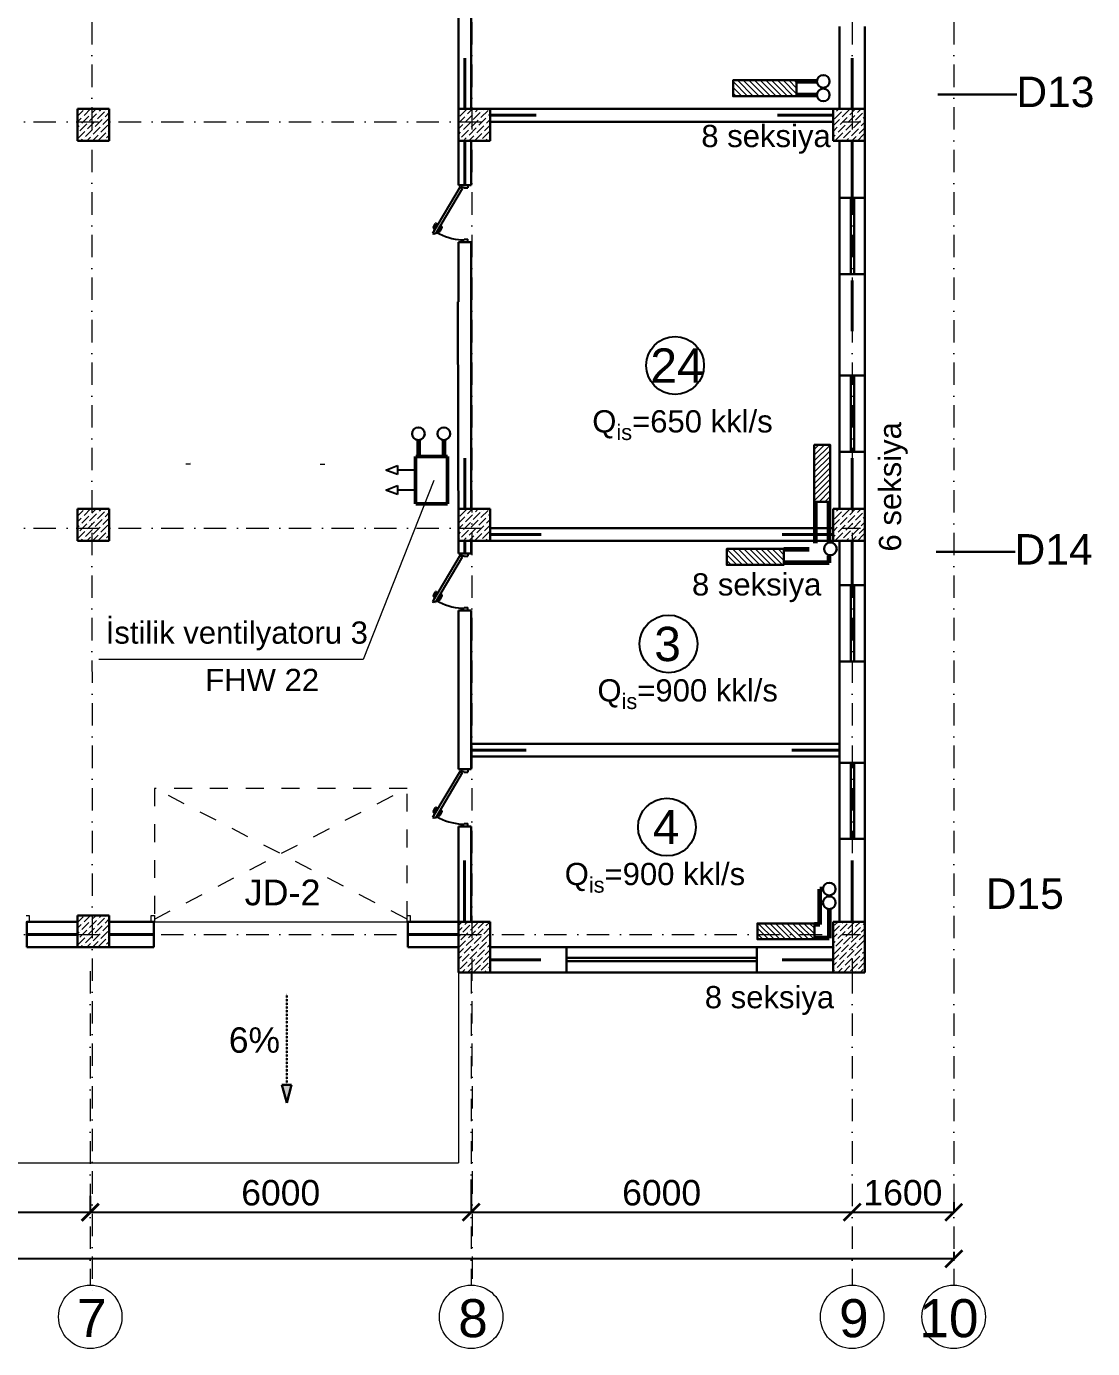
# Model space of a CAD drawing. Header units: millimetres. Extents: x 895788 to 1136524, y -21936 to 400945.
# Drawn here: x 955185 to 971978, y 141307 to 162130 of the extents above; entities that cross this region are included whole.
import ezdxf

# ---------------------------------------------------------------- set-up
doc = ezdxf.new("R2010")
doc.units = ezdxf.units.MM
for name, pattern in [('( Hidden )', [0.275, 0.15, -0.125]), ('DASHED', [0.75, 0.5, -0.25]), ('Штриховая', [564.444447, 282.222223, -282.222223]), ('Штрихпунктирная', [670.277762, 352.777767, -176.388884, 0, -141.111112])]:
    doc.linetypes.add(name, pattern=pattern)
doc.layers.add('0_ANNOT_Dimensions', color=7, linetype='Continuous')
doc.layers.add('Arakesmelerin x_tti', color=7, linetype='Continuous')
for name, color, linetype, lineweight in [('Arakesmelerin x_tti_Ном._пера__1', 7, 'Continuous', 15), ('cad-block.com_Pen_No__7', 7, 'Continuous', 60), ('Layer2_Pen_No__1', 7, 'Continuous', 15), ('ДВЕРИ', 7, 'Continuous', 5), ('Двери ArchiCAD_Ном._пера__143', 30, 'Continuous', 0), ('оси_Ном._пера__1', 7, 'Continuous', 15), ('перегородка_Ном._пера__7', 7, 'Continuous', 60), ('перегородка_Ном._пера__7_Ном._пера__7', 7, 'Continuous', 60)]:
    doc.layers.add(name, color=color, linetype=linetype, lineweight=lineweight)
doc.layers.add('Двери ArchiCAD_Ном._пера__3', color=30, linetype='Continuous', lineweight=15, true_color=0xff6600)
doc.layers.add('перегородка_Ном._пера__106', color=240, linetype='Continuous', lineweight=0, true_color=0xef3a3f)
doc.styles.get("Standard").update_dxf_attribs({"font": 'arial.ttf', "height": 400})
doc.styles.add('СГЕНЕРИР_СТИЛЬ_1', font='arial.ttf')
pattern_1 = [(135, (1303955.43, -46794.3), (44.901281, 44.901281), [])]

# ---------------------------------------------------------------- blocks, each defined once
blk = doc.blocks.new('_ArchTick')
at = {"color": 0, "linetype": 'ByBlock', "const_width": 0.15}
blk.add_lwpolyline([(-0.5, -0.5), (0.5, 0.5)], dxfattribs=at)

msp = doc.modelspace()

# ---------------------------------------------------------------- hatches: boundary and pattern name
at = {"linetype": 'ByBlock', "lineweight": 20, "ltscale": 1.1}
h = msp.add_hatch(dxfattribs=at)
h.set_pattern_fill('ANSI31', scale=20, angle=540, style=0)
h.set_pattern_definition(pattern_1)
h.paths.add_polyline_path([(967316.199, 161031.506), (967316.199, 161281.506), (966316.199, 161281.506), (966316.199, 161031.506)])
h = msp.add_hatch(dxfattribs=at)
h.set_pattern_fill('ANSI31', scale=20, angle=540, style=0)
h.set_pattern_definition(pattern_1)
h.paths.add_polyline_path([(967316.199, 161031.506), (967316.199, 161281.506), (966316.199, 161281.506), (966316.199, 161031.506)])
h = msp.add_hatch(dxfattribs=at)
h.set_pattern_fill('ANSI31', scale=20, angle=630, style=0)
h.set_pattern_definition([(225, (1002567.33, 736078.99), (-44.9012806, 44.9012806), [])])
h.paths.add_polyline_path([(967845.535, 154642.527), (967595.535, 154642.527), (967595.535, 155539.762), (967845.535, 155539.762)])
h = msp.add_hatch(dxfattribs=at)
h.set_pattern_fill('ANSI31', scale=20, angle=540, style=0)
h.set_pattern_definition([(135, (1373795.95, -56294.837), (44.901281, 44.901281), [])])
h.paths.add_polyline_path([(967113.644, 153899.906), (967113.644, 153649.906), (966216.41, 153649.906), (966216.41, 153899.906)])
h = msp.add_hatch(dxfattribs=at)
h.set_pattern_fill('ANSI31', scale=20, angle=540, style=0)
h.set_pattern_definition([(135, (1547233.855, 112943.76), (44.9012806, 44.9012806), [])])
h.paths.add_polyline_path([(967597.113, 147753.664), (967597.113, 148003.664), (966699.879, 148003.664), (966699.879, 147753.664)])
at = {"layer": 'Arakesmelerin x_tti', "linetype": 'Continuous', "lineweight": 30, "true_color": 0x000000}
msp.add_hatch(color=18, dxfattribs=at).paths.add_polyline_path([(959286.708, 145178.464), (959362.982, 145463.12), (959210.435, 145463.12)])

# ---------------------------------------------------------------- linework, layer by layer
at = {"color": 0, "lineweight": 30}
for p, q in [((961990.207, 159630.115), (961990.366, 163129.906)), ((962190.366, 163129.906), (962190.542, 160829.736)), ((967990.542, 160829.736), (967990.542, 162129.66)), ((968390.542, 162129.66), (968390.542, 159429.736)), ((962490.542, 160629.736), (962490.542, 160829.736)), ((962490.542, 160829.736), (967890.719, 160829.736)), ((967890.719, 160829.736), (967890.719, 160629.736)), ((967890.719, 160629.736), (962490.542, 160629.736)), ((962190.542, 160329.736), (962190.427, 159630.115)), ((967990.542, 159429.736), (967990.542, 160329.736)), ((962190.542, 159630.115), (961990.123, 159630.115)), ((968390.542, 159429.736), (967990.542, 159429.736)), ((967990.542, 159429.736), (967990.542, 158229.736)), ((968390.542, 158229.736), (968390.542, 159429.736)), ((962190.542, 158730.115), (961990.123, 158730.115)), ((961990.123, 157790.115), (961990.166, 158730.115)), ((962190.278, 158730.115), (962190.123, 157790.115)), ((967990.542, 158229.736), (968390.542, 158229.736)), ((967990.542, 156629.736), (967990.542, 158229.736)), ((968390.542, 158229.736), (968390.542, 156629.736)), ((961990.366, 153829.736), (961982.371, 157790.115)), ((962190.123, 157790.115), (962190.366, 154529.736)), ((968390.542, 156629.736), (967990.542, 156629.736)), ((967990.542, 156629.736), (967990.542, 155429.736)), ((968390.542, 155429.736), (968390.542, 156629.736)), ((967990.542, 155429.736), (968390.542, 155429.736)), ((967990.542, 154529.736), (967990.542, 155429.736)), ((968390.542, 155429.736), (968390.542, 153329.66)), ((962490.542, 154029.736), (962490.542, 154229.736)), ((962490.542, 154229.736), (967890.719, 154229.736)), ((967890.719, 154229.736), (967890.719, 154029.736)), ((962190.366, 154029.736), (962190.366, 153829.736)), ((967890.719, 154029.736), (962490.542, 154029.736)), ((967990.542, 153329.66), (967990.542, 154029.736)), ((962190.366, 153829.736), (961990.366, 153829.736)), ((968390.542, 153329.66), (967990.542, 153329.66)), ((967990.542, 153329.66), (967990.542, 152129.66)), ((968390.542, 152129.66), (968390.542, 153329.66)), ((962190.366, 152929.736), (961990.366, 152929.736)), ((961990.366, 150429.736), (961990.366, 152929.736)), ((962190.366, 152929.736), (962190.456, 150429.736)), ((967990.914, 148029.736), (967990.542, 152129.66)), ((967990.542, 152129.66), (968390.542, 152129.66)), ((967990.542, 152129.66), (968390.542, 152129.66)), ((968390.542, 152129.66), (968390.914, 148029.736)), ((962190.542, 150829.736), (967990.66, 150829.745)), ((962190.542, 150629.736), (962190.542, 150829.736)), ((967990.66, 150829.745), (967990.66, 150629.745)), ((967990.66, 150629.745), (962190.542, 150629.736)), ((962190.542, 150429.736), (961990.366, 150429.736)), ((968390.681, 150533.59), (967990.681, 150533.59)), ((967990.681, 150533.59), (967990.681, 149333.59)), ((968390.681, 149333.59), (968390.681, 150533.59)), ((962190.542, 149529.736), (961990.366, 149529.736)), ((961990.366, 148029.736), (961990.366, 149529.736)), ((962190.488, 149529.736), (962190.542, 148029.736)), ((967990.681, 149333.59), (968390.681, 149333.59)), ((955190.366, 147629.736), (955190.366, 148029.736)), ((955190.366, 148029.736), (955990.347, 148029.736)), ((956490.347, 148029.736), (957190.366, 148029.736)), ((957190.366, 147629.736), (957190.366, 148029.736)), ((961190.366, 147629.736), (961190.366, 148029.736)), ((961190.366, 148029.736), (961990.366, 148029.736)), ((968390.914, 148029.736), (967990.914, 148029.736)), ((957190.366, 147629.736), (955190.366, 147629.736)), ((961990.542, 147629.736), (961190.366, 147629.736)), ((962490.366, 147229.736), (962490.366, 147629.736)), ((962490.366, 147629.736), (967890.914, 147629.736)), ((963690.366, 147629.736), (966690.914, 147629.736)), ((963690.366, 147229.736), (963690.366, 147629.736)), ((966690.914, 147629.736), (966690.914, 147229.736)), ((967890.914, 147629.736), (967890.914, 147229.736)), ((967890.914, 147229.736), (962490.366, 147229.736)), ((966690.914, 147229.736), (963690.366, 147229.736))]:
    msp.add_line(p, q, dxfattribs=at)
at = {"lineweight": 40}
for p, q in [((962088.357, 160829.736), (962088.357, 161629.736)), ((968190.719, 160829.736), (968190.719, 161629.736)), ((962490.542, 160729.736), (963213.813, 160729.736)), ((967890.719, 160729.736), (967013.813, 160729.736)), ((962088.357, 160329.736), (962090.123, 159630.115)), ((968190.719, 160329.736), (968190.542, 159429.736)), ((968190.719, 158129.736), (968190.719, 157329.736)), ((962088.357, 154529.736), (962088.357, 155329.736)), ((968190.719, 154529.736), (968190.719, 155329.736)), ((962490.542, 154129.736), (963290.542, 154129.736)), ((967890.719, 154129.736), (967090.719, 154129.736)), ((962088.357, 154029.736), (962088.357, 153829.736)), ((968190.719, 154029.736), (968190.542, 153329.66)), ((962190.542, 150729.736), (963057.582, 150729.736)), ((967990.66, 150729.745), (967242.019, 150729.737)), ((962083.697, 148029.736), (962083.697, 148994.345)), ((968190.914, 148029.736), (968190.914, 148994.345)), ((955190.524, 147828.77), (955990.347, 147828.77)), ((956490.347, 147829.253), (957190.366, 147828.77)), ((961190.542, 147828.77), (961990.366, 147828.77)), ((962490.366, 147429.253), (963290.19, 147429.253)), ((967091.09, 147429.253), (967890.914, 147429.253))]:
    msp.add_line(p, q, dxfattribs=at)
at = {"color": 1, "lineweight": 60}
for p, q in [((967635.334, 161264.861), (967317.436, 161264.861)), ((961759.942, 155615.101), (961759.942, 155356.036)), ((967828.364, 153991.883), (967828.364, 154642.527)), ((967828.364, 153679.355), (967113.644, 153679.355)), ((967828.364, 153679.355), (967828.364, 153791.883)), ((967830.912, 148229.214), (967830.912, 147770.835)), ((967830.912, 147770.835), (967597.113, 147770.835))]:
    msp.add_line(p, q, dxfattribs=at)
at = {"color": 5, "lineweight": 60}
for p, q in [((967635.334, 161048.151), (967317.436, 161048.151)), ((961359.942, 155615.101), (961359.942, 155356.036)), ((967614.577, 153993.142), (967614.577, 154642.527)), ((967514.577, 153893.142), (967113.644, 153893.142)), ((967729.653, 148543.001), (967681.556, 148543.001)), ((967681.556, 147984.622), (967681.556, 148543.001)), ((967681.556, 147984.622), (967597.113, 147984.622))]:
    msp.add_line(p, q, dxfattribs=at)
at = {"lineweight": 30}
for p, q in [((969543.278, 161059.214), (970787.934, 161059.214)), ((969514.651, 153854.195), (970759.307, 153854.195))]:
    msp.add_line(p, q, dxfattribs=at)
at = {"color": 3, "lineweight": 30}
for p, q in [((956490.347, 160829.736), (955990.347, 160829.736)), ((955990.347, 160829.736), (955990.347, 160329.736)), ((956490.347, 160329.736), (956490.347, 160829.736)), ((962490.542, 160829.736), (961990.542, 160829.736)), ((961990.542, 160829.736), (961990.542, 160329.736)), ((962490.542, 160329.736), (962490.542, 160829.736)), ((968390.719, 160829.736), (967890.719, 160829.736)), ((967890.719, 160829.736), (967890.719, 160329.736)), ((968390.719, 160329.736), (968390.719, 160829.736)), ((955990.347, 160329.736), (956490.347, 160329.736)), ((961990.542, 160329.736), (962490.542, 160329.736)), ((967890.719, 160329.736), (968390.719, 160329.736)), ((956490.347, 154529.736), (955990.347, 154529.736)), ((955990.347, 154529.736), (955990.347, 154029.736)), ((956490.347, 154029.736), (956490.347, 154529.736)), ((962490.542, 154529.736), (961990.542, 154529.736)), ((961990.542, 154529.736), (961990.542, 154029.736)), ((962490.542, 154029.736), (962490.542, 154529.736)), ((968390.719, 154529.736), (967890.719, 154529.736)), ((967890.719, 154529.736), (967890.719, 154029.736)), ((968390.719, 154029.736), (968390.719, 154529.736)), ((955990.347, 154029.736), (956490.347, 154029.736)), ((961990.542, 154029.736), (962490.542, 154029.736)), ((967890.719, 154029.736), (968390.719, 154029.736)), ((956490.347, 148129.736), (955990.347, 148129.736)), ((955990.347, 148129.736), (955990.347, 147629.736)), ((956490.347, 147629.736), (956490.347, 148129.736)), ((962490.366, 148029.736), (961990.366, 148029.736)), ((961990.366, 148029.736), (961990.366, 147229.736)), ((962490.366, 147229.736), (962490.366, 148029.736)), ((968390.914, 148029.736), (967890.914, 148029.736)), ((967890.914, 148029.736), (967890.914, 147229.736)), ((968390.914, 147229.736), (968390.914, 148029.736)), ((955990.347, 147629.736), (956490.347, 147629.736)), ((961990.366, 147229.736), (962490.366, 147229.736)), ((967890.914, 147229.736), (968390.914, 147229.736))]:
    msp.add_line(p, q, dxfattribs=at)
at = {"lineweight": 9}
for p, q in [((955990.347, 160715.322), (956081.431, 160806.406)), ((956004.091, 160817.454), (956016.373, 160829.736)), ((956092.479, 160729.066), (956193.149, 160829.736)), ((956103.528, 160828.503), (956103.528, 160828.503)), ((956180.868, 160640.677), (956291.353, 160751.163)), ((956214.013, 160762.211), (956281.538, 160829.736)), ((956302.402, 160673.823), (956412.887, 160784.308)), ((956313.45, 160773.26), (956313.45, 160773.26)), ((956335.547, 160795.357), (956369.926, 160829.736)), ((956423.936, 160706.969), (956490.347, 160773.381)), ((956434.984, 160806.406), (956434.984, 160806.406)), ((956457.081, 160828.503), (956458.314, 160829.736)), ((961990.542, 160783.285), (962002.614, 160795.357)), ((962013.663, 160718.017), (962124.148, 160828.503)), ((962024.711, 160817.454), (962024.711, 160817.454)), ((962135.197, 160751.163), (962213.77, 160829.736)), ((962223.585, 160662.774), (962334.07, 160773.26)), ((962234.633, 160762.211), (962234.633, 160762.211)), ((962256.731, 160784.308), (962302.158, 160829.736)), ((962345.119, 160695.92), (962455.604, 160806.406)), ((962356.167, 160795.357), (962356.167, 160795.357)), ((962378.264, 160817.454), (962390.546, 160829.736)), ((962466.653, 160729.066), (962490.542, 160752.955)), ((962477.701, 160828.503), (962477.701, 160828.503)), ((967890.719, 160827.988), (967892.467, 160829.736)), ((967890.719, 160739.599), (967902.282, 160751.163)), ((967913.331, 160673.823), (968023.816, 160784.308)), ((967924.379, 160773.26), (967924.379, 160773.26)), ((967946.476, 160795.357), (967980.855, 160829.736)), ((968034.865, 160706.969), (968145.35, 160817.454)), ((968045.913, 160806.406), (968045.913, 160806.406)), ((968068.01, 160828.503), (968069.244, 160829.736)), ((968156.399, 160740.114), (968246.02, 160829.736)), ((968244.787, 160651.726), (968355.273, 160762.211)), ((968255.836, 160751.163), (968255.836, 160751.163)), ((968277.933, 160773.26), (968334.409, 160829.736)), ((968377.37, 160784.308), (968377.37, 160784.308)), ((955990.347, 160626.934), (956048.285, 160684.872)), ((955990.347, 160538.546), (956015.139, 160563.338)), ((956026.188, 160485.998), (956136.673, 160596.483)), ((956037.237, 160585.435), (956037.237, 160585.435)), ((956059.334, 160607.532), (956169.819, 160718.017)), ((956070.382, 160706.969), (956070.382, 160706.969)), ((956147.722, 160519.143), (956258.207, 160629.629)), ((956158.771, 160618.58), (956158.771, 160618.58)), ((956191.916, 160740.114), (956191.916, 160740.114)), ((956269.256, 160552.289), (956379.741, 160662.774)), ((956280.304, 160651.726), (956280.304, 160651.726)), ((956357.644, 160463.901), (956468.13, 160574.386)), ((956368.693, 160563.338), (956368.693, 160563.338)), ((956390.79, 160585.435), (956490.347, 160684.992)), ((956401.838, 160684.872), (956401.838, 160684.872)), ((956490.227, 160596.483), (956490.227, 160596.483)), ((961990.542, 160606.509), (962091.002, 160706.969)), ((961990.542, 160518.12), (962057.857, 160585.435)), ((961991.565, 160695.92), (961991.565, 160695.92)), ((962068.905, 160508.095), (962179.391, 160618.58)), ((962079.954, 160607.532), (962079.954, 160607.532)), ((962102.051, 160629.629), (962212.536, 160740.114)), ((962113.099, 160729.066), (962113.099, 160729.066)), ((962190.439, 160541.241), (962300.925, 160651.726)), ((962201.488, 160640.677), (962201.488, 160640.677)), ((962278.828, 160452.852), (962389.313, 160563.338)), ((962289.876, 160552.289), (962289.876, 160552.289)), ((962311.973, 160574.386), (962422.459, 160684.872)), ((962323.022, 160673.823), (962323.022, 160673.823)), ((962400.362, 160485.998), (962490.542, 160576.179)), ((962411.41, 160585.435), (962411.41, 160585.435)), ((962433.507, 160607.532), (962490.542, 160664.567)), ((962444.556, 160706.969), (962444.556, 160706.969)), ((967890.719, 160562.823), (967990.671, 160662.774)), ((967891.234, 160651.726), (967891.234, 160651.726)), ((967968.574, 160463.901), (968079.059, 160574.386)), ((967979.622, 160563.338), (967979.622, 160563.338)), ((968001.719, 160585.435), (968112.205, 160695.92)), ((968012.768, 160684.872), (968012.768, 160684.872)), ((968090.108, 160497.046), (968200.593, 160607.532)), ((968101.156, 160596.483), (968101.156, 160596.483)), ((968123.253, 160618.58), (968233.739, 160729.066)), ((968134.302, 160718.017), (968134.302, 160718.017)), ((968211.641, 160530.192), (968322.127, 160640.677)), ((968222.69, 160629.629), (968222.69, 160629.629)), ((968333.175, 160563.338), (968390.719, 160620.881)), ((968344.224, 160662.774), (968344.224, 160662.774)), ((968366.321, 160684.872), (968390.719, 160709.269)), ((955993.042, 160364.464), (956103.528, 160474.949)), ((956004.091, 160463.901), (956004.091, 160463.901)), ((956046.703, 160329.736), (956070.382, 160353.415)), ((956092.479, 160375.512), (956092.479, 160375.512)), ((956114.576, 160397.609), (956225.062, 160508.095)), ((956125.625, 160497.046), (956125.625, 160497.046)), ((956135.091, 160329.736), (956191.916, 160386.561)), ((956214.013, 160408.658), (956214.013, 160408.658)), ((956223.48, 160329.736), (956313.45, 160419.707)), ((956236.11, 160430.755), (956346.596, 160541.241)), ((956247.159, 160530.192), (956247.159, 160530.192)), ((956324.499, 160342.367), (956434.984, 160452.852)), ((956335.547, 160441.804), (956335.547, 160441.804)), ((956423.936, 160353.415), (956423.936, 160353.415)), ((956446.033, 160375.512), (956490.347, 160419.827)), ((956457.081, 160474.949), (956457.081, 160474.949)), ((956479.178, 160497.046), (956490.347, 160508.215)), ((961990.542, 160429.732), (962024.711, 160463.901)), ((961990.542, 160341.344), (961991.565, 160342.367)), ((962013.663, 160364.464), (962013.663, 160364.464)), ((962035.76, 160386.561), (962146.245, 160497.046)), ((962046.808, 160485.998), (962046.808, 160485.998)), ((962067.323, 160329.736), (962113.099, 160375.512)), ((962135.197, 160397.609), (962135.197, 160397.609)), ((962155.711, 160329.736), (962234.633, 160408.658)), ((962157.294, 160419.707), (962267.779, 160530.192)), ((962168.342, 160519.143), (962168.342, 160519.143)), ((962245.682, 160331.318), (962356.167, 160441.804)), ((962256.731, 160430.755), (962256.731, 160430.755)), ((962345.119, 160342.367), (962345.119, 160342.367)), ((962367.216, 160364.464), (962477.701, 160474.949)), ((962378.264, 160463.901), (962378.264, 160463.901)), ((962420.876, 160329.736), (962444.556, 160353.415)), ((962466.653, 160375.512), (962466.653, 160375.512)), ((962488.75, 160397.609), (962490.542, 160399.402)), ((967890.719, 160474.434), (967957.525, 160541.241)), ((967890.719, 160386.046), (967924.379, 160419.707)), ((967935.428, 160342.367), (968045.913, 160452.852)), ((967946.476, 160441.804), (967946.476, 160441.804)), ((968034.865, 160353.415), (968034.865, 160353.415)), ((968056.962, 160375.512), (968167.447, 160485.998)), ((968068.01, 160474.949), (968068.01, 160474.949)), ((968099.574, 160329.736), (968134.302, 160364.464)), ((968156.399, 160386.561), (968156.399, 160386.561)), ((968178.496, 160408.658), (968288.981, 160519.143)), ((968187.962, 160329.736), (968255.836, 160397.609)), ((968189.544, 160508.095), (968189.544, 160508.095)), ((968276.351, 160329.736), (968377.37, 160430.755)), ((968277.933, 160419.707), (968277.933, 160419.707)), ((968300.03, 160441.804), (968390.719, 160532.492)), ((968311.078, 160541.241), (968311.078, 160541.241)), ((968388.418, 160353.415), (968390.719, 160355.716)), ((956400.256, 160329.736), (956401.838, 160331.318)), ((956488.645, 160329.736), (956490.347, 160331.439)), ((968011.185, 160329.736), (968012.768, 160331.318)), ((968366.321, 160331.318), (968366.321, 160331.318)), ((955990.347, 154415.322), (956081.431, 154506.406)), ((956004.091, 154517.454), (956016.373, 154529.736)), ((956092.479, 154429.066), (956193.149, 154529.736)), ((956103.528, 154528.503), (956103.528, 154528.503)), ((956214.013, 154462.211), (956281.538, 154529.736)), ((956335.547, 154495.357), (956369.926, 154529.736)), ((956434.984, 154506.406), (956434.984, 154506.406)), ((956457.081, 154528.503), (956458.314, 154529.736)), ((962013.663, 154418.017), (962124.148, 154528.503)), ((962024.711, 154517.454), (962024.711, 154517.454)), ((962135.197, 154451.163), (962213.77, 154529.736)), ((962256.731, 154484.308), (962302.158, 154529.736)), ((962345.119, 154395.92), (962455.604, 154506.406)), ((962378.264, 154517.454), (962390.546, 154529.736)), ((962477.701, 154528.503), (962477.701, 154528.503)), ((967890.719, 154527.988), (967892.467, 154529.736)), ((967946.476, 154495.357), (967980.855, 154529.736)), ((968034.865, 154406.969), (968145.35, 154517.454)), ((968045.913, 154506.406), (968045.913, 154506.406)), ((968068.01, 154528.503), (968069.244, 154529.736)), ((968156.399, 154440.114), (968246.02, 154529.736)), ((968277.933, 154473.26), (968334.409, 154529.736)), ((955990.347, 154326.934), (956048.285, 154384.872)), ((956026.188, 154185.998), (956136.673, 154296.483)), ((956059.334, 154307.532), (956169.819, 154418.017)), ((956070.382, 154406.969), (956070.382, 154406.969)), ((956147.722, 154219.143), (956258.207, 154329.629)), ((956158.771, 154318.58), (956158.771, 154318.58)), ((956180.868, 154340.677), (956291.353, 154451.163)), ((956191.916, 154440.114), (956191.916, 154440.114)), ((956269.256, 154252.289), (956379.741, 154362.774)), ((956280.304, 154351.726), (956280.304, 154351.726)), ((956302.402, 154373.823), (956412.887, 154484.308)), ((956313.45, 154473.26), (956313.45, 154473.26)), ((956390.79, 154285.435), (956490.347, 154384.992)), ((956401.838, 154384.872), (956401.838, 154384.872)), ((956423.936, 154406.969), (956490.347, 154473.381)), ((956490.227, 154296.483), (956490.227, 154296.483)), ((961990.542, 154483.285), (962002.614, 154495.357)), ((961990.542, 154306.509), (962091.002, 154406.969)), ((961991.565, 154395.92), (961991.565, 154395.92)), ((962068.905, 154208.095), (962179.391, 154318.58)), ((962079.954, 154307.532), (962079.954, 154307.532)), ((962102.051, 154329.629), (962212.536, 154440.114)), ((962113.099, 154429.066), (962113.099, 154429.066)), ((962190.439, 154241.241), (962300.925, 154351.726)), ((962201.488, 154340.677), (962201.488, 154340.677)), ((962223.585, 154362.774), (962334.07, 154473.26)), ((962234.633, 154462.211), (962234.633, 154462.211)), ((962311.973, 154274.386), (962422.459, 154384.872)), ((962323.022, 154373.823), (962323.022, 154373.823)), ((962356.167, 154495.357), (962356.167, 154495.357)), ((962433.507, 154307.532), (962490.542, 154364.567)), ((962444.556, 154406.969), (962444.556, 154406.969)), ((962466.653, 154429.066), (962490.542, 154452.955)), ((967890.719, 154439.599), (967902.282, 154451.163)), ((967890.719, 154262.823), (967990.671, 154362.774)), ((967891.234, 154351.726), (967891.234, 154351.726)), ((967913.331, 154373.823), (968023.816, 154484.308)), ((967924.379, 154473.26), (967924.379, 154473.26)), ((968001.719, 154285.435), (968112.205, 154395.92)), ((968012.768, 154384.872), (968012.768, 154384.872)), ((968090.108, 154197.046), (968200.593, 154307.532)), ((968101.156, 154296.483), (968101.156, 154296.483)), ((968123.253, 154318.58), (968233.739, 154429.066)), ((968134.302, 154418.017), (968134.302, 154418.017)), ((968211.641, 154230.192), (968322.127, 154340.677)), ((968222.69, 154329.629), (968222.69, 154329.629)), ((968244.787, 154351.726), (968355.273, 154462.211)), ((968255.836, 154451.163), (968255.836, 154451.163)), ((968333.175, 154263.338), (968390.719, 154320.881)), ((968344.224, 154362.774), (968344.224, 154362.774)), ((968366.321, 154384.872), (968390.719, 154409.269)), ((968377.37, 154484.308), (968377.37, 154484.308)), ((955990.347, 154238.546), (956015.139, 154263.338)), ((955993.042, 154064.464), (956103.528, 154174.949)), ((956004.091, 154163.901), (956004.091, 154163.901)), ((956037.237, 154285.435), (956037.237, 154285.435)), ((956114.576, 154097.609), (956225.062, 154208.095)), ((956125.625, 154197.046), (956125.625, 154197.046)), ((956214.013, 154108.658), (956214.013, 154108.658)), ((956223.48, 154029.736), (956313.45, 154119.707)), ((956236.11, 154130.755), (956346.596, 154241.241)), ((956247.159, 154230.192), (956247.159, 154230.192)), ((956324.499, 154042.367), (956434.984, 154152.852)), ((956335.547, 154141.804), (956335.547, 154141.804)), ((956357.644, 154163.901), (956468.13, 154274.386)), ((956368.693, 154263.338), (956368.693, 154263.338)), ((956446.033, 154075.512), (956490.347, 154119.827)), ((956457.081, 154174.949), (956457.081, 154174.949)), ((956479.178, 154197.046), (956490.347, 154208.215)), ((961990.542, 154218.12), (962057.857, 154285.435)), ((961990.542, 154129.732), (962024.711, 154163.901)), ((962035.76, 154086.561), (962146.245, 154197.046)), ((962046.808, 154185.998), (962046.808, 154185.998)), ((962135.197, 154097.609), (962135.197, 154097.609)), ((962155.711, 154029.736), (962234.633, 154108.658)), ((962157.294, 154119.707), (962267.779, 154230.192)), ((962168.342, 154219.143), (962168.342, 154219.143)), ((962245.682, 154031.318), (962356.167, 154141.804)), ((962256.731, 154130.755), (962256.731, 154130.755)), ((962278.828, 154152.852), (962389.313, 154263.338)), ((962289.876, 154252.289), (962289.876, 154252.289)), ((962367.216, 154064.464), (962477.701, 154174.949)), ((962378.264, 154163.901), (962378.264, 154163.901)), ((962400.362, 154185.998), (962490.542, 154276.179)), ((962411.41, 154285.435), (962411.41, 154285.435)), ((962488.75, 154097.609), (962490.542, 154099.402)), ((967890.719, 154174.434), (967957.525, 154241.241)), ((967890.719, 154086.046), (967924.379, 154119.707)), ((967935.428, 154042.367), (968045.913, 154152.852)), ((967946.476, 154141.804), (967946.476, 154141.804)), ((967968.574, 154163.901), (968079.059, 154274.386)), ((967979.622, 154263.338), (967979.622, 154263.338)), ((968056.962, 154075.512), (968167.447, 154185.998)), ((968068.01, 154174.949), (968068.01, 154174.949)), ((968178.496, 154108.658), (968288.981, 154219.143)), ((968187.962, 154029.736), (968255.836, 154097.609)), ((968189.544, 154208.095), (968189.544, 154208.095)), ((968276.351, 154029.736), (968377.37, 154130.755)), ((968277.933, 154119.707), (968277.933, 154119.707)), ((968300.03, 154141.804), (968390.719, 154232.492)), ((968311.078, 154241.241), (968311.078, 154241.241)), ((956046.703, 154029.736), (956070.382, 154053.415)), ((956092.479, 154075.512), (956092.479, 154075.512)), ((956135.091, 154029.736), (956191.916, 154086.561)), ((956400.256, 154029.736), (956401.838, 154031.318)), ((956423.936, 154053.415), (956423.936, 154053.415)), ((956488.645, 154029.736), (956490.347, 154031.439)), ((961990.542, 154041.344), (961991.565, 154042.367)), ((962013.663, 154064.464), (962013.663, 154064.464)), ((962067.323, 154029.736), (962113.099, 154075.512)), ((962345.119, 154042.367), (962345.119, 154042.367)), ((962420.876, 154029.736), (962444.556, 154053.415)), ((962466.653, 154075.512), (962466.653, 154075.512)), ((968011.185, 154029.736), (968012.768, 154031.318)), ((968034.865, 154053.415), (968034.865, 154053.415)), ((968099.574, 154029.736), (968134.302, 154064.464)), ((968156.399, 154086.561), (968156.399, 154086.561)), ((968366.321, 154031.318), (968366.321, 154031.318)), ((968388.418, 154053.415), (968390.719, 154055.716)), ((955990.347, 148015.322), (956081.431, 148106.406)), ((956004.091, 148117.454), (956016.373, 148129.736)), ((956092.479, 148029.066), (956193.149, 148129.736)), ((956103.528, 148128.503), (956103.528, 148128.503)), ((956180.868, 147940.677), (956291.353, 148051.163)), ((956214.013, 148062.211), (956281.538, 148129.736)), ((956302.402, 147973.823), (956412.887, 148084.308)), ((956313.45, 148073.26), (956313.45, 148073.26)), ((956335.547, 148095.357), (956369.926, 148129.736)), ((956423.936, 148006.969), (956490.347, 148073.381)), ((956434.984, 148106.406), (956434.984, 148106.406)), ((956457.081, 148128.503), (956458.314, 148129.736)), ((955990.347, 147926.934), (956048.285, 147984.872)), ((955990.347, 147838.546), (956015.139, 147863.338)), ((956026.188, 147785.998), (956136.673, 147896.483)), ((956037.237, 147885.435), (956037.237, 147885.435)), ((956059.334, 147907.532), (956169.819, 148018.017)), ((956070.382, 148006.969), (956070.382, 148006.969)), ((956147.722, 147819.143), (956258.207, 147929.629)), ((956158.771, 147918.58), (956158.771, 147918.58)), ((956191.916, 148040.114), (956191.916, 148040.114)), ((956236.11, 147730.755), (956346.596, 147841.241)), ((956269.256, 147852.289), (956379.741, 147962.774)), ((956280.304, 147951.726), (956280.304, 147951.726)), ((956357.644, 147763.901), (956468.13, 147874.386)), ((956368.693, 147863.338), (956368.693, 147863.338)), ((956390.79, 147885.435), (956490.347, 147984.992)), ((956401.838, 147984.872), (956401.838, 147984.872)), ((956490.227, 147896.483), (956490.227, 147896.483)), ((961990.366, 147971.674), (962048.428, 148029.736)), ((961990.366, 147883.285), (962047.758, 147940.677)), ((962025.661, 147741.804), (962136.146, 147852.289)), ((962036.709, 147841.241), (962036.709, 147841.241)), ((962058.807, 147863.338), (962169.292, 147973.823)), ((962069.855, 147962.774), (962069.855, 147962.774)), ((962091.952, 147984.872), (962136.817, 148029.736)), ((962147.195, 147774.949), (962257.68, 147885.435)), ((962158.243, 147874.386), (962158.243, 147874.386)), ((962180.34, 147896.483), (962290.826, 148006.969)), ((962191.389, 147995.92), (962191.389, 147995.92)), ((962213.486, 148018.017), (962225.205, 148029.736)), ((962268.729, 147808.095), (962379.214, 147918.58)), ((962279.777, 147907.532), (962279.777, 147907.532)), ((962301.874, 147929.629), (962401.982, 148029.736)), ((962312.923, 148029.066), (962312.923, 148029.066)), ((962390.263, 147841.241), (962490.366, 147941.344)), ((962401.311, 147940.677), (962401.311, 147940.677)), ((962423.408, 147962.774), (962490.366, 148029.732)), ((962489.7, 147852.289), (962489.7, 147852.289)), ((967890.914, 147863.212), (967990.476, 147962.774)), ((967890.914, 147774.824), (967957.33, 147841.241)), ((967891.039, 147951.726), (967891.039, 147951.726)), ((967913.136, 147973.823), (967969.049, 148029.736)), ((967968.379, 147763.901), (968078.864, 147874.386)), ((967979.427, 147863.338), (967979.427, 147863.338)), ((968001.524, 147885.435), (968112.01, 147995.92)), ((968012.573, 147984.872), (968012.573, 147984.872)), ((968034.67, 148006.969), (968057.437, 148029.736)), ((968089.913, 147797.046), (968200.398, 147907.532)), ((968100.961, 147896.483), (968100.961, 147896.483)), ((968123.058, 147918.58), (968233.544, 148029.066)), ((968134.107, 148018.017), (968134.107, 148018.017)), ((968211.447, 147830.192), (968321.932, 147940.677)), ((968222.495, 147929.629), (968222.495, 147929.629)), ((968244.592, 147951.726), (968322.602, 148029.736)), ((968310.883, 147841.241), (968310.883, 147841.241)), ((968332.981, 147863.338), (968390.914, 147921.271)), ((968344.029, 147962.774), (968344.029, 147962.774)), ((968366.126, 147984.872), (968390.914, 148009.659)), ((955993.042, 147664.464), (956103.528, 147774.949)), ((956004.091, 147763.901), (956004.091, 147763.901)), ((956046.703, 147629.736), (956070.382, 147653.415)), ((956092.479, 147675.512), (956092.479, 147675.512)), ((956114.576, 147697.609), (956225.062, 147808.095)), ((956125.625, 147797.046), (956125.625, 147797.046)), ((956135.091, 147629.736), (956191.916, 147686.561)), ((956214.013, 147708.658), (956214.013, 147708.658)), ((956223.48, 147629.736), (956313.45, 147719.707)), ((956247.159, 147830.192), (956247.159, 147830.192)), ((956324.499, 147642.367), (956434.984, 147752.852)), ((956335.547, 147741.804), (956335.547, 147741.804)), ((956423.936, 147653.415), (956423.936, 147653.415)), ((956446.033, 147675.512), (956490.347, 147719.827)), ((956457.081, 147774.949), (956457.081, 147774.949)), ((956479.178, 147797.046), (956490.347, 147808.215)), ((961990.366, 147794.897), (962014.612, 147819.143)), ((961992.515, 147620.27), (962103.001, 147730.755)), ((962003.564, 147719.707), (962003.564, 147719.707)), ((962080.904, 147531.881), (962191.389, 147642.367)), ((962114.049, 147653.415), (962224.535, 147763.901)), ((962125.098, 147752.852), (962125.098, 147752.852)), ((962202.438, 147565.027), (962312.923, 147675.512)), ((962213.486, 147664.464), (962213.486, 147664.464)), ((962235.583, 147686.561), (962346.069, 147797.046)), ((962246.632, 147785.998), (962246.632, 147785.998)), ((962323.972, 147598.173), (962434.457, 147708.658)), ((962335.02, 147697.609), (962335.02, 147697.609)), ((962357.117, 147719.707), (962467.603, 147830.192)), ((962368.166, 147819.143), (962368.166, 147819.143)), ((962445.506, 147631.318), (962490.366, 147676.179)), ((962456.554, 147730.755), (962456.554, 147730.755)), ((962478.651, 147752.852), (962490.366, 147764.567)), ((967890.914, 147686.436), (967924.184, 147719.707)), ((967935.233, 147642.367), (968045.718, 147752.852)), ((967946.282, 147741.804), (967946.282, 147741.804)), ((968023.621, 147553.978), (968134.107, 147664.464)), ((968034.67, 147653.415), (968034.67, 147653.415)), ((968056.767, 147675.512), (968167.252, 147785.998)), ((968067.815, 147774.949), (968067.815, 147774.949)), ((968145.155, 147587.124), (968255.641, 147697.609)), ((968156.204, 147686.561), (968156.204, 147686.561)), ((968178.301, 147708.658), (968288.786, 147819.143)), ((968189.349, 147808.095), (968189.349, 147808.095)), ((968266.689, 147620.27), (968377.175, 147730.755)), ((968277.738, 147719.707), (968277.738, 147719.707)), ((968299.835, 147741.804), (968390.914, 147832.882)), ((968388.223, 147653.415), (968390.914, 147656.106)), ((956400.256, 147629.736), (956401.838, 147631.318)), ((956488.645, 147629.736), (956490.347, 147631.439)), ((961990.366, 147529.732), (962069.855, 147609.221)), ((961990.366, 147441.344), (962036.709, 147487.687)), ((962047.758, 147410.347), (962158.243, 147520.833)), ((962058.807, 147509.784), (962058.807, 147509.784)), ((962091.952, 147631.318), (962091.952, 147631.318)), ((962136.146, 147321.959), (962246.632, 147432.444)), ((962169.292, 147443.493), (962279.777, 147553.978)), ((962180.34, 147542.93), (962180.34, 147542.93)), ((962257.68, 147355.105), (962368.166, 147465.59)), ((962268.729, 147454.541), (962268.729, 147454.541)), ((962290.826, 147476.639), (962401.311, 147587.124)), ((962301.874, 147576.075), (962301.874, 147576.075)), ((962379.214, 147388.25), (962489.7, 147498.736)), ((962390.263, 147487.687), (962390.263, 147487.687)), ((962412.36, 147509.784), (962490.366, 147587.79)), ((962423.408, 147609.221), (962423.408, 147609.221)), ((967890.914, 147598.047), (967891.039, 147598.173)), ((967890.914, 147421.271), (967979.427, 147509.784)), ((967902.087, 147520.833), (968012.573, 147631.318)), ((967913.136, 147620.27), (967913.136, 147620.27)), ((967990.476, 147432.444), (968100.961, 147542.93)), ((968001.524, 147531.881), (968001.524, 147531.881)), ((968078.864, 147344.056), (968189.349, 147454.541)), ((968089.913, 147443.493), (968089.913, 147443.493)), ((968112.01, 147465.59), (968222.495, 147576.075)), ((968123.058, 147565.027), (968123.058, 147565.027)), ((968200.398, 147377.202), (968310.883, 147487.687)), ((968211.447, 147476.639), (968211.447, 147476.639)), ((968233.544, 147498.736), (968344.029, 147609.221)), ((968244.592, 147598.173), (968244.592, 147598.173)), ((968321.932, 147410.347), (968390.914, 147479.329)), ((968332.981, 147509.784), (968332.981, 147509.784)), ((968355.078, 147531.881), (968390.914, 147567.717)), ((968366.126, 147631.318), (968366.126, 147631.318)), ((961990.366, 147352.955), (962003.564, 147366.153)), ((961992.515, 147266.716), (961992.515, 147266.716)), ((962014.612, 147288.813), (962125.098, 147399.299)), ((962025.661, 147388.25), (962025.661, 147388.25)), ((962043.923, 147229.736), (962091.952, 147277.765)), ((962114.049, 147299.862), (962114.049, 147299.862)), ((962132.312, 147229.736), (962213.486, 147310.91)), ((962147.195, 147421.396), (962147.195, 147421.396)), ((962224.535, 147233.571), (962335.02, 147344.056)), ((962235.583, 147333.008), (962235.583, 147333.008)), ((962323.972, 147244.619), (962323.972, 147244.619)), ((962346.069, 147266.716), (962456.554, 147377.202)), ((962357.117, 147366.153), (962357.117, 147366.153)), ((962397.477, 147229.736), (962423.408, 147255.668)), ((962445.506, 147277.765), (962445.506, 147277.765)), ((962467.603, 147299.862), (962490.366, 147322.625)), ((962478.651, 147399.299), (962478.651, 147399.299)), ((962485.865, 147229.736), (962490.366, 147234.237)), ((967890.914, 147332.882), (967946.282, 147388.25)), ((967890.914, 147244.494), (967913.136, 147266.716)), ((967935.233, 147288.813), (967935.233, 147288.813)), ((967957.33, 147310.91), (968067.815, 147421.396)), ((967964.544, 147229.736), (968034.67, 147299.862)), ((967968.379, 147410.347), (967968.379, 147410.347)), ((968052.932, 147229.736), (968156.204, 147333.008)), ((968056.767, 147321.959), (968056.767, 147321.959)), ((968145.155, 147233.571), (968145.155, 147233.571)), ((968167.252, 147255.668), (968277.738, 147366.153)), ((968178.301, 147355.105), (968178.301, 147355.105)), ((968229.709, 147229.736), (968244.592, 147244.619)), ((968266.689, 147266.716), (968266.689, 147266.716)), ((968288.786, 147288.813), (968390.914, 147390.941)), ((968299.835, 147388.25), (968299.835, 147388.25)), ((968318.097, 147229.736), (968366.126, 147277.765)), ((968388.223, 147299.862), (968388.223, 147299.862))]:
    msp.add_line(p, q, dxfattribs=at)
at = {"color": 146, "lineweight": 30, "true_color": 0x105689}
for p, q in [((968221.68, 159429.736), (968171.68, 159429.736)), ((968171.68, 159429.736), (968171.68, 158229.736)), ((968221.68, 158229.736), (968221.68, 159429.736)), ((968171.68, 158229.736), (968221.68, 158229.736)), ((968221.68, 156629.736), (968171.68, 156629.736)), ((968171.68, 156629.736), (968171.68, 155429.736)), ((968221.68, 155429.736), (968221.68, 156629.736)), ((968171.68, 155429.736), (968221.68, 155429.736)), ((968221.68, 153329.66), (968171.68, 153329.66)), ((968171.68, 153329.66), (968171.68, 152129.66)), ((968221.68, 152129.66), (968221.68, 153329.66)), ((968171.68, 152129.66), (968221.68, 152129.66)), ((968221.819, 150533.59), (968171.819, 150533.59)), ((968171.819, 150533.59), (968171.819, 149333.59)), ((968221.819, 149333.59), (968221.819, 150533.59)), ((968171.819, 149333.59), (968221.819, 149333.59)), ((963690.366, 147410.873), (963690.366, 147460.873)), ((963690.366, 147460.873), (966690.914, 147460.873)), ((966690.914, 147460.873), (966690.914, 147410.873)), ((966690.914, 147410.873), (963690.366, 147410.873))]:
    msp.add_line(p, q, dxfattribs=at)
at = {"lineweight": 50}
for p, q in [((961316.01, 154610.69), (961316.01, 155356.036)), ((961816.734, 155356.036), (961316.734, 155356.036)), ((961816.734, 154610.69), (961816.734, 155356.036)), ((961816.734, 154610.69), (961316.734, 154610.69))]:
    msp.add_line(p, q, dxfattribs=at)
at = {"color": 1}
for p, q in [((960844.725, 155139.319), (961029.513, 155212.203)), ((961029.513, 155072.038), (960844.725, 155139.319)), ((961029.513, 155212.203), (961029.513, 155072.038)), ((961316.734, 155140.216), (961029.513, 155140.216)), ((960844.725, 154824.466), (961029.513, 154897.35)), ((961029.513, 154757.185), (960844.725, 154824.466)), ((961029.513, 154897.35), (961029.513, 154757.185)), ((961316.734, 154825.363), (961029.513, 154825.363))]:
    msp.add_line(p, q, dxfattribs=at)
at = {"lineweight": 0}
for p, q in [((961602.81, 154978.885), (960490.981, 152160.244)), ((960490.981, 152160.244), (956324.213, 152160.244))]:
    msp.add_line(p, q, dxfattribs=at)
for p, q in [((962190.542, 143967.931), (962190.542, 143453.313)), ((956190.542, 143710.336), (956190.542, 143453.313)), ((969790.913, 143613.724), (969790.913, 143453.313)), ((950190.705, 143453.313), (956190.542, 143453.313)), ((956190.542, 143454.563), (962190.542, 143454.563)), ((956190.542, 143453.938), (956190.542, 143454.563)), ((962190.542, 143455.188), (962190.542, 143455.813)), ((962190.542, 143454.563), (968190.719, 143454.563)), ((968190.719, 143455.188), (968190.719, 143455.813)), ((968190.719, 143455.188), (968190.719, 143455.813)), ((968190.719, 143454.563), (969790.913, 143454.563)), ((969790.913, 142720.132), (924590.542, 142720.132)), ((969790.913, 142828.651), (969790.913, 142718.882))]:
    msp.add_line(p, q)
at = {"color": 1, "linetype": 'ByBlock', "lineweight": 30, "ltscale": 1.1}
msp.add_lwpolyline([(967316.199, 161031.506), (967316.199, 161281.506), (966316.199, 161281.506), (966316.199, 161031.506), (967316.199, 161031.506)], dxfattribs=at)
msp.add_lwpolyline([(967316.199, 161031.506), (967316.199, 161281.506), (966316.199, 161281.506), (966316.199, 161031.506), (967316.199, 161031.506)], dxfattribs=at)
for points in [[(967845.535, 154642.527), (967595.535, 154642.527), (967595.535, 155539.762), (967845.535, 155539.762)], [(967845.535, 154642.527), (967595.535, 154642.527), (967595.535, 155539.762), (967845.535, 155539.762)], [(967113.644, 153899.906), (967113.644, 153649.906), (966216.41, 153649.906), (966216.41, 153899.906)], [(967113.644, 153899.906), (967113.644, 153649.906), (966216.41, 153649.906), (966216.41, 153899.906)], [(967597.113, 147753.664), (967597.113, 148003.664), (966699.879, 148003.664), (966699.879, 147753.664)], [(967597.113, 147753.664), (967597.113, 148003.664), (966699.879, 148003.664), (966699.879, 147753.664)]]:
    msp.add_lwpolyline(points, close=True, dxfattribs=at)
at = {"color": 7, "linetype": 'Continuous', "lineweight": 30, "ltscale": 50}
for centre in [(967735.334, 161264.861), (967735.334, 161051.074), (961359.942, 155715.101), (961759.942, 155715.101), (967848.169, 153902.123), (967829.653, 148543.001), (967830.912, 148329.214)]:
    msp.add_circle(centre, 100, dxfattribs=at)
at = {"lineweight": 25}
for centre in [(965401.942, 156789.907), (965299.169, 152404.2)]:
    msp.add_circle(centre, 454.873, dxfattribs=at)
at = {"color": 0, "lineweight": 25}
msp.add_circle((965274.135, 149519.817), 454.873, dxfattribs=at)
at = {"layer": '0_ANNOT_Dimensions', "lineweight": 9}
for p, q in [((966243.997, 154229.736), (966545.247, 154229.736)), ((966243.997, 154229.736), (966545.247, 154229.736)), ((966243.997, 154029.736), (966545.247, 154029.736)), ((961982.614, 148028.736), (961681.364, 148028.736)), ((966274.742, 147629.736), (966545.247, 147629.736)), ((966410.619, 147629.736), (966545.247, 147629.736)), ((966286.633, 147229.736), (966545.247, 147229.736))]:
    msp.add_line(p, q, dxfattribs=at)
at = {"layer": 'Arakesmelerin x_tti_Ном._пера__1', "linetype": '( Hidden )', "lineweight": 30}
msp.add_line((959286.708, 146892.688), (959286.708, 145463.12), dxfattribs=at)
at = {"layer": 'Arakesmelerin x_tti_Ном._пера__1', "linetype": 'Continuous', "lineweight": 30}
for p, q in [((959286.708, 145178.464), (959210.435, 145463.12)), ((959210.435, 145463.12), (959362.982, 145463.12)), ((959286.708, 145178.464), (959362.982, 145463.12))]:
    msp.add_line(p, q, dxfattribs=at)
at = {"layer": 'cad-block.com_Pen_No__7', "color": 252, "linetype": 'DASHED', "lineweight": 9, "ltscale": 1000, "true_color": 0x939598}
for p, q in [((957771.112, 155236.348), (957697.869, 155236.348)), ((957769.957, 155256.019), (957769.978, 155257.972)), ((959812.142, 155236.348), (959885.385, 155236.348))]:
    msp.add_line(p, q, dxfattribs=at)
at = {"layer": 'Layer2_Pen_No__1', "color": 7, "linetype": 'Continuous', "lineweight": 15}
for p in [(961990.542, 147629.736), (938390.366, 144229.736)]:
    msp.add_line(p, (961990.542, 144229.736), dxfattribs=at)
at = {"layer": 'ДВЕРИ', "color": 251, "lineweight": 25, "true_color": 0x636466}
for p, q in [((962017.049, 159602.984), (961581.119, 158869.182)), ((962050.791, 159572.577), (961628.513, 158861.749)), ((962017.049, 159602.984), (962030.219, 159595.159)), ((962030.219, 159595.159), (962025.67, 159587.501)), ((962025.67, 159587.501), (962050.791, 159572.577)), ((962036.489, 159630.115), (962036.489, 159594.484)), ((962036.489, 159630.115), (962036.489, 159594.484)), ((962036.489, 159594.484), (962077.795, 159594.484)), ((962077.795, 159594.484), (962077.795, 159585.577)), ((962077.795, 159585.577), (962135.336, 159585.577)), ((962135.969, 159630.115), (962135.969, 159585.577)), ((961595.27, 158969.8), (961628.914, 159026.434)), ((961615.215, 158937.229), (961601.488, 158945.385)), ((961605.517, 158920.904), (961638.668, 158976.707)), ((961610.032, 158918.222), (961605.517, 158920.904)), ((961647.266, 159015.532), (961619.969, 158969.584)), ((961623.078, 158957.376), (961626.113, 158955.573)), ((961638.668, 158976.707), (961643.183, 158974.025)), ((961641.122, 159029.543), (961644.157, 159027.74)), ((961653.754, 158892.248), (961648.486, 158895.377)), ((961686.905, 158948.051), (961653.754, 158892.248)), ((961663.452, 158908.573), (961676.467, 158900.842)), ((961676.671, 158925.538), (961674.35, 158926.917)), ((961681.677, 158951.157), (961686.905, 158948.051)), ((961716.176, 158974.595), (961688.879, 158928.647)), ((961700.882, 158907.059), (961734.527, 158963.693)), ((961731.418, 158975.901), (961728.384, 158977.703)), ((961581.119, 158869.182), (961596.438, 158860.082)), ((961596.438, 158860.082), (961605.537, 158875.398)), ((961605.537, 158875.398), (961628.51, 158861.751)), ((962036.489, 158732.641), (962036.489, 158768.206)), ((962036.489, 158768.206), (962077.795, 158768.206)), ((962077.795, 158768.206), (962077.795, 158777.114)), ((962077.795, 158777.114), (962135.969, 158777.114)), ((962135.969, 158732.641), (962135.969, 158777.114)), ((962017.049, 153802.604), (961581.119, 153068.803)), ((962050.791, 153772.198), (961628.513, 153061.37)), ((962017.049, 153802.604), (962030.219, 153794.78)), ((962030.219, 153794.78), (962025.67, 153787.122)), ((962025.67, 153787.122), (962050.791, 153772.198)), ((962036.489, 153829.736), (962036.489, 153794.105)), ((962036.489, 153829.736), (962036.489, 153794.105)), ((962036.489, 153794.105), (962077.795, 153794.105)), ((962077.795, 153794.105), (962077.795, 153785.197)), ((962077.795, 153785.197), (962135.336, 153785.197)), ((962135.969, 153829.736), (962135.969, 153785.197)), ((961581.119, 153068.803), (961596.438, 153059.702)), ((961595.27, 153169.421), (961628.914, 153226.055)), ((961596.438, 153059.702), (961605.537, 153075.019)), ((961615.215, 153136.85), (961601.488, 153145.005)), ((961605.517, 153120.525), (961638.668, 153176.328)), ((961610.032, 153117.843), (961605.517, 153120.525)), ((961605.537, 153075.019), (961628.51, 153061.371)), ((961647.266, 153215.153), (961619.969, 153169.205)), ((961623.078, 153156.997), (961626.113, 153155.194)), ((961638.668, 153176.328), (961643.183, 153173.646)), ((961641.122, 153229.163), (961644.157, 153227.36)), ((961653.754, 153091.869), (961648.486, 153094.998)), ((961686.905, 153147.672), (961653.754, 153091.869)), ((961663.452, 153108.194), (961676.467, 153100.462)), ((961676.671, 153125.158), (961674.35, 153126.538)), ((961681.677, 153150.777), (961686.905, 153147.672)), ((961716.176, 153174.215), (961688.879, 153128.267)), ((961700.882, 153106.68), (961734.527, 153163.313)), ((961731.418, 153175.521), (961728.384, 153177.324)), ((962036.489, 152932.261), (962036.489, 152967.826)), ((962036.489, 152967.826), (962077.795, 152967.826)), ((962077.795, 152967.826), (962077.795, 152976.734)), ((962077.795, 152976.734), (962135.969, 152976.734)), ((962135.969, 152932.261), (962135.969, 152976.734)), ((962017.049, 150402.604), (961581.119, 149668.803)), ((962050.791, 150372.198), (961628.513, 149661.37)), ((962017.049, 150402.604), (962030.219, 150394.78)), ((962030.219, 150394.78), (962025.67, 150387.122)), ((962025.67, 150387.122), (962050.791, 150372.198)), ((962036.489, 150429.736), (962036.489, 150394.105)), ((962036.489, 150429.736), (962036.489, 150394.105)), ((962036.489, 150394.105), (962077.795, 150394.105)), ((962077.795, 150394.105), (962077.795, 150385.197)), ((962077.795, 150385.197), (962135.336, 150385.197)), ((962135.969, 150429.736), (962135.969, 150385.197)), ((961595.27, 149769.421), (961628.914, 149826.055)), ((961615.215, 149736.85), (961601.488, 149745.005)), ((961605.517, 149720.525), (961638.668, 149776.328)), ((961610.032, 149717.843), (961605.517, 149720.525)), ((961647.266, 149815.153), (961619.969, 149769.205)), ((961623.078, 149756.997), (961626.113, 149755.194)), ((961638.668, 149776.328), (961643.183, 149773.646)), ((961641.122, 149829.163), (961644.157, 149827.36)), ((961686.905, 149747.672), (961653.754, 149691.869)), ((961676.671, 149725.158), (961674.35, 149726.538)), ((961681.677, 149750.777), (961686.905, 149747.672)), ((961716.176, 149774.215), (961688.879, 149728.267)), ((961700.882, 149706.68), (961734.527, 149763.313)), ((961731.418, 149775.521), (961728.384, 149777.324)), ((961581.119, 149668.803), (961596.438, 149659.702)), ((961596.438, 149659.702), (961605.537, 149675.019)), ((961605.537, 149675.019), (961628.51, 149661.371)), ((961653.754, 149691.869), (961648.486, 149694.998)), ((961663.452, 149708.194), (961676.467, 149700.462)), ((962036.489, 149532.261), (962036.489, 149567.826)), ((962036.489, 149567.826), (962077.795, 149567.826)), ((962077.795, 149567.826), (962077.795, 149576.734)), ((962077.795, 149576.734), (962135.969, 149576.734)), ((962135.969, 149532.261), (962135.969, 149576.734))]:
    msp.add_line(p, q, dxfattribs=at)
for centre, radius, start, end in [((961610.587, 158960.701), 17.816, 149.2867078, 239.2867078), ((961627.628, 158965.034), 8.908, 149.2867078, 239.2867078), ((961636.573, 159021.884), 8.908, 59.2867078, 149.2867078), ((962097.933, 159687.907), 921.529, 240.4294112, 266.5923451), ((961639.607, 159020.082), 8.908, 329.2867078, 59.2867078), ((961685.566, 158916.158), 17.816, 239.2867078, 329.2867078), ((961681.221, 158933.196), 8.908, 239.2867078, 329.2867078), ((961723.834, 158970.045), 8.908, 59.2867078, 149.2867078), ((961726.869, 158968.242), 8.908, 329.2867078, 59.2867078), ((961610.587, 153160.322), 17.816, 149.2867078, 239.2867078), ((961627.628, 153164.655), 8.908, 149.2867078, 239.2867078), ((961636.573, 153221.505), 8.908, 59.2867078, 149.2867078), ((962097.933, 153887.528), 921.529, 240.4294112, 266.5923451), ((961639.607, 153219.702), 8.908, 329.2867078, 59.2867078), ((961685.566, 153115.779), 17.816, 239.2867078, 329.2867078), ((961681.221, 153132.817), 8.908, 239.2867078, 329.2867078), ((961723.834, 153169.666), 8.908, 59.2867078, 149.2867078), ((961726.869, 153167.863), 8.908, 329.2867078, 59.2867078), ((961610.587, 149760.322), 17.816, 149.2867078, 239.2867078), ((961627.628, 149764.655), 8.908, 149.2867078, 239.2867078), ((961636.573, 149821.505), 8.908, 59.2867078, 149.2867078), ((961639.607, 149819.702), 8.908, 329.2867078, 59.2867078), ((961681.221, 149732.817), 8.908, 239.2867078, 329.2867078), ((961723.834, 149769.666), 8.908, 59.2867078, 149.2867078), ((961726.869, 149767.863), 8.908, 329.2867078, 59.2867078), ((962097.933, 150487.528), 921.529, 240.4294112, 266.5923451), ((961685.566, 149715.779), 17.816, 239.2867078, 329.2867078)]:
    msp.add_arc(centre, radius, start, end, dxfattribs=at)
at = {"layer": 'Двери ArchiCAD_Ном._пера__143', "color": 0, "linetype": 'Штриховая'}
for p, q in [((961180.366, 150129.736), (957200.366, 150129.736)), ((957200.366, 150129.736), (957200.366, 148069.736)), ((957200.366, 148069.736), (961180.366, 150129.736)), ((961180.366, 148069.736), (957200.366, 150129.736)), ((961180.366, 148069.736), (961180.366, 150129.736))]:
    msp.add_line(p, q, dxfattribs=at)
at = {"layer": 'Двери ArchiCAD_Ном._пера__3', "color": 0, "linetype": 'Continuous'}
for p, q in [((955180.366, 148129.736), (955230.366, 148129.736)), ((955230.366, 148129.736), (955230.366, 148029.736)), ((957150.366, 148029.736), (957150.366, 148129.736)), ((957150.366, 148129.736), (957200.366, 148129.736)), ((957200.366, 148129.736), (957200.366, 148029.736)), ((961180.366, 148129.736), (961230.366, 148129.736)), ((961180.366, 148029.736), (961180.366, 148129.736)), ((961230.366, 148129.736), (961230.366, 148029.736)), ((955230.366, 148029.736), (955180.366, 148029.736)), ((957200.366, 148029.736), (957150.366, 148029.736)), ((957200.366, 148029.736), (961180.366, 148029.736)), ((961230.366, 148029.736), (961180.366, 148029.736))]:
    msp.add_line(p, q, dxfattribs=at)
at = {"layer": 'оси_Ном._пера__1', "linetype": 'Штрихпунктирная'}
for p, q in [((956201.588, 186332.639), (956222.632, 142141.121)), ((962194.986, 186332.537), (962204.264, 142127.746)), ((968190.719, 186332.517), (968190.719, 147252.88)), ((969790.913, 186332.517), (969790.914, 147252.88)), ((917755.8, 160629.228), (968321.034, 160629.228)), ((917755.8, 154230.228), (968321.034, 154230.228)), ((917755.8, 147829.253), (968321.034, 147829.253)), ((956190.542, 147252.88), (956190.542, 142307.054)), ((962190.542, 147252.88), (962190.542, 142307.054)), ((968190.719, 147252.88), (968190.719, 142307.054)), ((969790.914, 147252.88), (969790.913, 142307.054))]:
    msp.add_line(p, q, dxfattribs=at)
at = {"layer": 'оси_Ном._пера__1', "linetype": 'Continuous'}
for centre in [(956190.542, 141807.054), (962190.542, 141807.054), (968190.718, 141807.054), (969790.913, 141807.054)]:
    msp.add_circle(centre, 500, dxfattribs=at)

# ---------------------------------------------------------------- block references
at = {"xscale": 270, "yscale": 270, "zscale": 270, "rotation": 180}
for p in [(956190.542, 143454.563), (962190.542, 143454.563), (968190.719, 143454.563)]:
    msp.add_blockref('_ArchTick', p, dxfattribs=at)
at = {"xscale": 270, "yscale": 270, "zscale": 270}
for p in [(956190.542, 143453.313), (962190.542, 143454.563), (968190.719, 143454.563), (969790.913, 143454.563), (969790.913, 142720.132)]:
    msp.add_blockref('_ArchTick', p, dxfattribs=at)

# ---------------------------------------------------------------- texts
at = {"char_height": 480, "attachment_point": 3}
for s, insert in [('{\\fArial|b0|i0|c238|p34;D13}', (972007.581, 161338.995)), ('{\\fArial|b0|i0|c238|p34;D14}', (971978.955, 154133.976)), ('{\\fArial|b0|i0|c238|p34;D15}', (971525.272, 148711.823))]:
    msp.add_mtext_dynamic_manual_height_columns(s, width=1030.0719, gutter_width=2000, heights=[0], dxfattribs=dict(at, insert=insert))
at = {"color": 1, "lineweight": 0, "char_height": 350, "attachment_point": 3}
for s, insert in [('\\A1;{\\fArial|b0|i0|c238|p34;\\C256;8 seksiya}', (967853.586, 160579.206)), ('\\A1;{\\fArial|b0|i0|c238|p34;\\C256;Q\\H0.7x;\\S^ is;\\H1.4286x;=650 kkl/s}', (966939.961, 156085.329)), ('\\A1;{\\fArial|b0|i0|c238|p34;\\C256;8 seksiya}', (967706.413, 153517.232)), ('\\A1;{\\fArial|b0|i0|c238|p34;\\C256;Q\\H0.7x;\\S^ is;\\H1.4286x;=900 kkl/s}', (967021.503, 151848.204)), ('\\A1;{\\fArial|b0|i0|c238|p34;\\C256;Q\\H0.7x;\\S^ is;\\H1.4286x;=900 kkl/s}', (966505.929, 148956.159)), ('\\A1;{\\fArial|b0|i0|c238|p34;\\C256;8 seksiya}', (967907.979, 147016.55))]:
    msp.add_mtext_dynamic_manual_height_columns(s, width=10701.33594, gutter_width=12.5, heights=[0], dxfattribs=dict(at, insert=insert))
at = {"color": 1, "lineweight": 0, "insert": (968613.027, 155897.865), "char_height": 350, "attachment_point": 3, "rotation": 90}
msp.add_mtext_dynamic_manual_height_columns('\\A1;{\\fArial|b0|i0|c238|p34;\\C256;6 seksiya}', width=10701.33594, gutter_width=12.5, heights=[0], dxfattribs=at)
at = {"color": 0, "lineweight": 30, "char_height": 350, "attachment_point": 3}
for s, insert in [('\\A1;{\\fArial|b0|i0|c238|p34;İstilik ventilyatoru 3}', (960563.787, 152758.373)), ('\\A1;{\\fArial|b0|i0|c238|p34;FH\\fArial|b0|i0|c0|p34;W 22}', (959795.052, 152011.614))]:
    msp.add_mtext_dynamic_manual_height_columns(s, width=4220.53446, gutter_width=1, heights=[0], dxfattribs=dict(at, insert=insert))
at = {"char_height": 400, "attachment_point": 5}
for s, insert in [('6000', (959190.542, 143758.793)), ('6000', (965190.63, 143758.793)), ('1600', (968990.816, 143758.793))]:
    msp.add_mtext(s, dxfattribs=dict(at, insert=insert))
at = {"layer": 'перегородка_Ном._пера__106', "color": 0, "lineweight": 50, "style": 'СГЕНЕРИР_СТИЛЬ_1'}
msp.add_text('6%%%', height=400, dxfattribs=at).set_placement((958372.694, 145966.286))
at = {"layer": 'перегородка_Ном._пера__7', "lineweight": 50, "style": 'СГЕНЕРИР_СТИЛЬ_1'}
for s, p in [('24', (965013.473, 156519.536)), ('3', (965074.146, 152133.83)), ('4', (965051.322, 149251.657))]:
    msp.add_text(s, height=540, dxfattribs=at).set_placement(p)
at = {"layer": 'перегородка_Ном._пера__7', "color": 0, "lineweight": 50, "style": 'СГЕНЕРИР_СТИЛЬ_1'}
msp.add_text('JD-2', height=405.4614, dxfattribs=at).set_placement((958621.531, 148287.693))
at = {"layer": 'перегородка_Ном._пера__7_Ном._пера__7', "lineweight": 50, "style": 'СГЕНЕРИР_СТИЛЬ_1'}
for s, p in [('7', (955980.604, 141487.956)), ('8', (961986.334, 141485.5)), ('9', (967985.692, 141485.5)), ('1', (969249.955, 141485.5)), ('0', (969716.121, 141485.5))]:
    msp.add_text(s, height=600, dxfattribs=at).set_placement(p)

doc.saveas('drawing.dxf')
